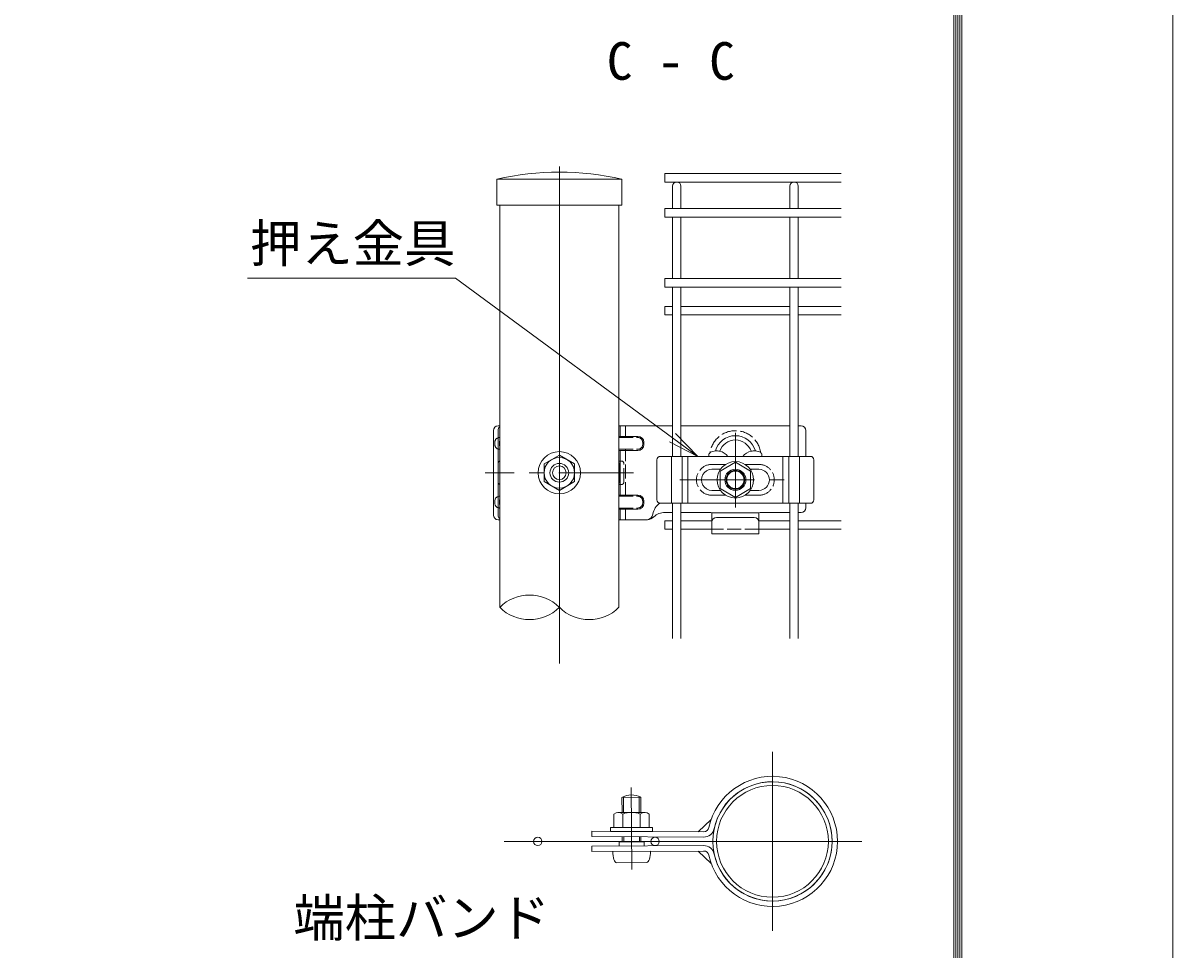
# Model space of a CAD drawing. Units: millimetres, scale not verified. Extents: x -4200 to 4200, y -2970 to 2970.
# Drawn here: x 2730 to 4200, y -684 to 500 of the extents above; entities that cross this region are included whole.
import ezdxf
from ezdxf.enums import TextEntityAlignment as Align

# ---------------------------------------------------------------- set-up
doc = ezdxf.new("R2010")
doc.units = ezdxf.units.MM
doc.header["$LTSCALE"] = 20
doc.linetypes.add('DASHED', pattern=[7.5, 6, -1.5])
doc.linetypes.add('USER1', pattern=[50.8, 31.75, -6.35, 6.35, -6.35])
for name, color, linetype, lineweight in [('0-0_D-TTL-TXT', 7, 'Continuous', 18), ('0-4_D-STR1', 1, 'Continuous', 18), ('0-6_D-BMK', 2, 'USER1', 13), ('0-7_D-STR2', 7, 'Continuous', 9), ('0-8_D-STR-DIM', 7, 'Continuous', 9), ('0-9_0', 7, 'Continuous', 9), ('0-B_D-STR3', 3, 'Continuous', 13), ('0-C_D-STR-TXT', 7, 'Continuous', 9), ('0-F_D-TTL', 7, 'Continuous', 9)]:
    doc.layers.add(name, color=color, linetype=linetype, lineweight=lineweight)
doc.styles.add('ＭＳ ゴシック', font='')
doc.styles.get('ＭＳ ゴシック').set_extended_font_data('MS Gothic')

# ---------------------------------------------------------------- blocks, each defined once
blk = doc.blocks.new('U40')
at = {"layer": '0-6_D-BMK'}
for p, q in [((0, 459.4), (0, -459.4)), ((1500, -295.8), (1500, 426)), ((632, 0), (-632, 0)), ((1027.3, -60), (1972.7, -60))]:
    blk.add_line(p, q, dxfattribs=at)
at = {"layer": '0-B_D-STR3'}
for p, q in [((-508, 400), (-522.4, 400)), ((964, 400), (508, 400)), ((517.5, 400), (517.5, 310)), ((1964, 400), (1036, 400)), ((2060, 400), (2036, 400)), ((-561.1, -360), (-561.1, 360)), ((-522.4, -360), (-522.4, 360)), ((508, 310), (670.1, 310)), ((2100, 360), (2100, 140)), ((-510.5, 260), (-510.5, 240)), ((720, 260), (720, 240)), ((0, 150), (-130, 74.9)), ((0, 150), (130, 74.9)), ((508, 190), (670.1, 190)), ((517.5, 100), (508, 100)), ((517.5, -190), (517.5, 190)), ((831, 110), (831, -230)), ((861, 140), (2139, 140)), ((954.5, 140), (954.5, -260)), ((1046, 140), (1046, -260)), ((1095, 140), (1095, -260)), ((1274, 140), (1274, 160)), ((1726, 140), (1726, 160)), ((1905, 140), (1905, -260)), ((1954, 140), (1954, -260)), ((2045.5, 140), (2045.5, -260)), ((2169, 110), (2169, -230)), ((-130, -74.9), (-130, 74.9)), ((130, -74.9), (130, 74.9)), ((510.1, -80), (510.1, 80)), ((1300, 30), (1373.8, 30)), ((1626.2, 30), (1700, 30)), ((0, -150), (-130, -74.9)), ((0, -150), (130, -74.9)), ((517.5, -100), (508, -100)), ((508, -190), (670.1, -190)), ((1300, -150), (1373.8, -150)), ((1626.2, -150), (1700, -150)), ((-510.5, -260), (-510.5, -240)), ((720, -260), (720, -240)), ((2139, -260), (861, -260)), ((2100, -260), (2100, -297.3)), ((508, -310), (670.1, -310)), ((517.5, -400), (517.5, -310)), ((964, -337.3), (900, -337.3)), ((1290, -337.3), (1036, -337.3)), ((1700, -340), (1300, -340)), ((1300, -416.4), (1300, -347.3)), ((1660, -380), (1340, -380)), ((1700, -416.4), (1700, -347.3)), ((1710, -337.3), (1964, -337.3)), ((2036, -337.3), (2060, -337.3)), ((-508, -400), (-522.4, -400)), ((752.3, -400), (508, -400)), ((1300, -416.4), (1300, -520)), ((1700, -520), (1700, -416.4)), ((1700, -520), (1300, -520))]:
    blk.add_line(p, q, dxfattribs=at)
at = {"layer": '0-B_D-STR3', "linetype": 'DASHED'}
for p, q in [((563.5, 400), (563.5, 300)), ((-509.5, 300), (-508, 300)), ((508, 300), (670.1, 300)), ((-549.5, 240), (-549.5, 260)), ((-509.5, 200), (-508, 200)), ((508, 200), (670.1, 200)), ((563.5, -200), (563.5, 200)), ((710, 260), (710, 240)), ((529.5, 100), (517.5, 100)), ((-521.8, -80), (-521.8, 80)), ((549.5, -80), (549.5, 80)), ((1300, 71.5), (1418, 71.5)), ((1582, 71.5), (1700, 71.5)), ((529.5, -100), (517.5, -100)), ((1300, -191.5), (1418, -191.5)), ((1582, -191.5), (1700, -191.5)), ((-549.5, -240), (-549.5, -260)), ((-509.5, -200), (-508, -200)), ((508, -200), (670.1, -200)), ((710, -260), (710, -240)), ((-509.5, -300), (-508, -300)), ((508, -300), (670.1, -300)), ((563.5, -400), (563.5, -300)), ((1700, -480), (1300, -480))]:
    blk.add_line(p, q, dxfattribs=at)
at = {"layer": '0-B_D-STR3'}
blk.add_lwpolyline([(1630, -135.1), (1500, -210.1), (1370, -135.1), (1370, 15.1), (1500, 90.1), (1630, 15.1)], close=True, dxfattribs=at)
for centre, radius in [((0, 0), 180), ((0, 0), 130), ((0, 0), 80), ((0, 0), 58.4), ((1500, -60), 155), ((1500, -60), 90), ((1500, -60), 80), ((1500, -60), 74)]:
    blk.add_circle(centre, radius, dxfattribs=at)
for centre, radius, start, end in [((-521.1, 360), 40, 91.79677, 180), ((2060, 360), 40, 0, 90), ((-482.4, 360), 40, 129.75532, 180), ((670, 260), 50, 0, 89.86152), ((1500, 140), 176, 90, 164.83919), ((1500, 140), 176, 15.16081, 90), ((-460.5, 260), 50, 161.64385, 180), ((-460.5, 240), 50, 180, 198.35615), ((670, 240), 50, 270.07078, 0), ((1500, 140), 140, 90, 161.88318), ((1500, 140), 140, 18.11682, 90), ((861, 110), 30, 90, 180), ((1264.9, 177.8), 20, 297.00649, 344.38101), ((1340.5, 66.5), 120, 94.96654, 117.99904), ((1340.5, 66.5), 120, 77.27818, 94.96654), ((1340.5, 66.5), 120, 37.78277, 77.27818), ((1659.5, 66.5), 120, 102.72182, 142.21723), ((1659.5, 66.5), 120, 85.03346, 102.72182), ((1659.5, 66.5), 120, 62.00096, 85.03346), ((1735.1, 177.8), 20, 195.61899, 242.99351), ((2139, 110), 30, 0, 90), ((490.1, 80), 20, 0, 26.68625), ((1300, -60), 90, 90, 270.00003), ((1330, -32), 70, 54.69388, 62.36991), ((1670, -32), 70, 117.63009, 125.30612), ((1700, -60), 90, 0, 90), ((490.1, -80), 20, 333.31375, 0), ((1700, -60), 90, 270, 0), ((670, -240), 50, 0, 89.92922), ((-460.5, -240), 50, 161.64385, 180), ((-460.5, -260), 50, 180, 198.35615), ((670, -260), 50, 270.13848, 0), ((934.3, -375), 140, 124.36399, 170.48977), ((861, -230), 30, 180, 270), ((2139, -230), 30, 270, 0), ((-521.1, -360), 40, 180, 268.20323), ((-482.4, -360), 40, 180, 230.24468), ((737, -342), 60, 284.72219, 350.48981), ((737, -301.2), 100, 278.77064, 312.80129), ((900.1, -477.3), 140, 90.04538, 132.80129), ((1290, -347.3), 10, 0, 90), ((1340, -420), 40, 90, 180), ((1660, -420), 40, 0, 90), ((1710, -347.3), 10, 90, 180), ((2060, -297.3), 40, 270, 0)]:
    blk.add_arc(centre, radius, start, end, dxfattribs=at)
at = {"layer": '0-B_D-STR3', "linetype": 'DASHED'}
for centre, radius, start, end in [((-509.5, 260), 40, 90, 180), ((670, 260), 40, 0, 89.84517), ((1500, 140), 218.2, 90, 171.45333), ((1500, 140), 218.2, 8.54667, 90), ((-509.5, 240), 40, 180, 270), ((670, 240), 40, 270.07913, 0), ((-501.8, 80), 20, 108.00357, 180), ((529.5, 80), 20, 0, 90), ((1300, -60), 131.5, 90, 270), ((1700, -60), 131.5, 270, 90), ((-501.8, -80), 20, 180, 251.99643), ((529.5, -80), 20, 270, 0), ((-509.5, -240), 40, 90, 180), ((-509.5, -260), 40, 180, 270), ((670, -240), 40, 0, 89.92087), ((670, -260), 40, 270.15483, 0)]:
    blk.add_arc(centre, radius, start, end, dxfattribs=at)
blk = doc.blocks.new('_Open')
at = {"layer": '0-9_0'}
blk.add_line((-20, 3.33), (0, 0), dxfattribs=at)
blk.add_lwpolyline([(-20, -3.33), (0, 0), (-20, 0)], dxfattribs=at)

msp = doc.modelspace()

# ---------------------------------------------------------------- linework, layer by layer
at = {"layer": '0-4_D-STR1'}
for p, q in [((3495.56, 300.55), (3335.96, 300.55)), ((3335.96, 300.55), (3335.96, 267.55)), ((3495.56, 267.55), (3495.56, 300.55)), ((3495.56, 267.55), (3335.96, 267.55)), ((3339.56, 267.55), (3339.56, -246.35)), ((3491.96, -246.35), (3491.96, 267.55))]:
    msp.add_line(p, q, dxfattribs=at)
for radius in [76.2, 71.4]:
    msp.add_circle((3688.14, -545.33), radius, dxfattribs=at)
msp.add_arc((3415.76, -48.73), 358.28, 77.13052, 102.86948, dxfattribs=at)
at = {"layer": '0-6_D-BMK'}
for p, q in [((3415.76, -318.03), (3415.76, 336.55)), ((3688.14, -431.03), (3688.14, -659.63)), ((3508.25, -581.12), (3507.74, -476.65)), ((3345.24, -545.33), (3802.44, -545.33))]:
    msp.add_line(p, q, dxfattribs=at)
at = {"layer": '0-7_D-STR2'}
for p, q in [((3775.76, 307.75), (3550.76, 307.75)), ((3550.76, 307.75), (3550.76, 296.95)), ((3775.76, 296.95), (3550.76, 296.95)), ((3560.36, 263.05), (3560.36, 291.55)), ((3571.16, 263.05), (3571.16, 291.55)), ((3710.36, 263.05), (3710.36, 291.55)), ((3721.16, 263.05), (3721.16, 291.55)), ((3775.76, 263.05), (3550.76, 263.05)), ((3550.76, 263.05), (3550.76, 252.25)), ((3775.76, 252.25), (3550.76, 252.25)), ((3560.36, 173.65), (3560.36, 252.25)), ((3571.16, 173.65), (3571.16, 252.25)), ((3710.36, 173.65), (3710.36, 252.25)), ((3721.16, 173.65), (3721.16, 252.25)), ((3775.76, 173.65), (3550.76, 173.65)), ((3550.76, 173.65), (3550.76, 162.85)), ((3775.76, 162.85), (3550.76, 162.85)), ((3560.36, -53.45), (3560.36, 162.85)), ((3571.16, -53.45), (3571.16, 162.85)), ((3710.36, -53.45), (3710.36, 162.85)), ((3721.16, -53.45), (3721.16, 162.85)), ((3560.36, 138.08), (3550.76, 138.08)), ((3550.76, 138.08), (3550.76, 127.28)), ((3710.36, 138.08), (3571.16, 138.08)), ((3775.76, 138.08), (3721.16, 138.08)), ((3560.36, 127.28), (3550.76, 127.28)), ((3710.36, 127.28), (3571.16, 127.28)), ((3775.76, 127.28), (3721.16, 127.28)), ((3560.36, -285.95), (3560.36, -113.45)), ((3571.16, -285.95), (3571.16, -113.45)), ((3710.36, -285.95), (3710.36, -113.45)), ((3721.16, -285.95), (3721.16, -113.45)), ((3550.76, -135.65), (3560.36, -135.65)), ((3550.76, -135.65), (3550.76, -146.45)), ((3550.76, -146.45), (3560.36, -146.45)), ((3571.16, -135.65), (3610.76, -135.65)), ((3571.16, -146.45), (3610.76, -146.45)), ((3670.76, -135.65), (3710.36, -135.65)), ((3670.76, -146.45), (3710.36, -146.45)), ((3721.16, -135.65), (3775.76, -135.65)), ((3721.16, -146.45), (3775.76, -146.45))]:
    msp.add_line(p, q, dxfattribs=at)
for centre in [(3388.14, -545.33), (3538.14, -545.33)]:
    msp.add_circle(centre, 5.4, dxfattribs=at)
for centre in [(3565.76, 291.55), (3715.76, 291.55)]:
    msp.add_arc(centre, 5.4, 0, 180, dxfattribs=at)
at = {"layer": '0-8_D-STR-DIM'}
for centre, start, end in [((3377.66, -284.69), 45.18146, 134.81854), ((3377.66, -208), 225.18146, 314.81854), ((3453.86, -208), 225.18146, 314.81854)]:
    msp.add_arc(centre, 54.05, start, end, dxfattribs=at)
at = {"layer": '0-B_D-STR3'}
for p, q in [((3519.8, -489.02), (3495.8, -489.14)), ((3495.87, -508.28), (3495.8, -489.14)), ((3497.91, -508.28), (3497.83, -488.16)), ((3517.84, -508.28), (3517.77, -488.06)), ((3519.87, -508.28), (3519.8, -489.02)), ((3485.51, -527.78), (3485.51, -510.38)), ((3490.68, -508.28), (3525.31, -508.28)), ((3496.76, -527.78), (3496.76, -510.38)), ((3519.26, -527.78), (3519.26, -510.38)), ((3530.51, -527.78), (3530.51, -510.38)), ((3481.01, -527.78), (3481.01, -532.58)), ((3485.51, -527.78), (3530.51, -527.78)), ((3609.92, -517.27), (3593.28, -532.99)), ((3457.14, -532.34), (3457.14, -539.24)), ((3600.14, -539.93), (3457.14, -539.24)), ((3600.18, -533.03), (3457.17, -532.34)), ((3481.01, -532.58), (3535.01, -532.58)), ((3496.08, -546.14), (3496.05, -539.42)), ((3498.11, -546.13), (3498.08, -539.43)), ((3518.05, -546.03), (3518.02, -539.53)), ((3520.08, -546.02), (3520.05, -539.54)), ((3600.14, -550.73), (3457.14, -551.43)), ((3457.14, -558.33), (3457.14, -551.43)), ((3600.18, -557.63), (3457.17, -558.32)), ((3532.14, -557.96), (3484.14, -558.19)), ((3524.03, -546), (3492.12, -546.16)), ((3492.12, -546.16), (3492.15, -551.26)), ((3524.03, -546), (3524.06, -551.1)), ((3609.92, -573.39), (3593.28, -557.67)), ((3527.71, -572.38), (3488.71, -572.57))]:
    msp.add_line(p, q, dxfattribs=at)
msp.add_lwpolyline([(3481.01, -527.78), (3535.01, -527.78), (3535.01, -532.58)], dxfattribs=at)
for centre, radius, start, end in [((3688.14, -545.33), 83.1, 192.31982, 167.68018), ((3688.14, -545.33), 76.2, 192.31982, 167.68018), ((3507.91, -511.58), 25.5, 62.20431, 118.34928), ((3491.14, -516.82), 8.55, 48.83491, 131.16509), ((3508.01, -539.47), 31.18, 68.85295, 111.14705), ((3524.89, -516.82), 8.55, 48.86505, 131.13495), ((3600.21, -526.13), 13.8, 269.72321, 347.68018), ((3600.21, -526.13), 6.9, 269.72321, 347.68018), ((3600.21, -564.53), 13.8, 12.31982, 90.27679), ((3600.21, -564.53), 6.9, 12.31982, 90.27679)]:
    msp.add_arc(centre, radius, start, end, dxfattribs=at)
for centre, start_param, end_param in [((3488.64, -558.17), 1.5707963, 3.1415927), ((3527.64, -557.98), 3.1415927, 4.712389)]:
    msp.add_ellipse(centre, major_axis=(-0.07, 14.4), ratio=0.3125, start_param=start_param, end_param=end_param, dxfattribs=at)
at = {"layer": '0-C_D-STR-TXT'}
msp.add_lwpolyline([(3017.27, 174.2), (3282.94, 174.2), (3590.99, -52.26)], dxfattribs=at)
at = {"layer": '0-F_D-TTL', "color": 2, "lineweight": 18}
msp.add_lwpolyline([(-4200, 2970), (4200, 2970), (4200, -2970), (-4200, -2970)], close=True, dxfattribs=at)
at = {"layer": '0-F_D-TTL'}
for points in [[(-3930, 2750), (3930, 2750), (3930, -2750), (-3930, -2750)], [(-3927.5, 2747.5), (3927.5, 2747.5), (3927.5, -2747.5), (-3927.5, -2747.5)], [(-3925, 2745), (3925, 2745), (3925, -2745), (-3925, -2745)], [(-3922.5, 2742.5), (3922.5, 2742.5), (3922.5, -2742.5), (-3922.5, -2742.5)], [(-3920, 2740), (3920, 2740), (3920, -2740), (-3920, -2740)]]:
    msp.add_lwpolyline(points, close=True, dxfattribs=at)

# ---------------------------------------------------------------- block references
at = {"layer": '0-8_D-STR-DIM', "xscale": 0.15, "yscale": 0.15}
msp.add_blockref('U40', (3415.76, -74.45), dxfattribs=at)
at = {"layer": '0-C_D-STR-TXT', "xscale": 2, "yscale": 2, "rotation": 323.67841}
msp.add_blockref('_Open', (3592.6, -53.45), dxfattribs=at)

# ---------------------------------------------------------------- texts
at = {"layer": '0-0_D-TTL-TXT', "style": 'ＭＳ ゴシック'}
msp.add_text('C - C', height=48.09, dxfattribs=at).set_placement((3476.44, 413.18), align=Align.BOTTOM_LEFT)
at = {"layer": '0-C_D-STR-TXT', "style": 'ＭＳ ゴシック'}
for s, p in [('押え金具', (3020.5, 180.21)), ('端柱バンド', (3075.88, -681.41))]:
    msp.add_text(s, height=48.09, dxfattribs=at).set_placement(p, align=Align.BOTTOM_LEFT)

doc.saveas('drawing.dxf')
